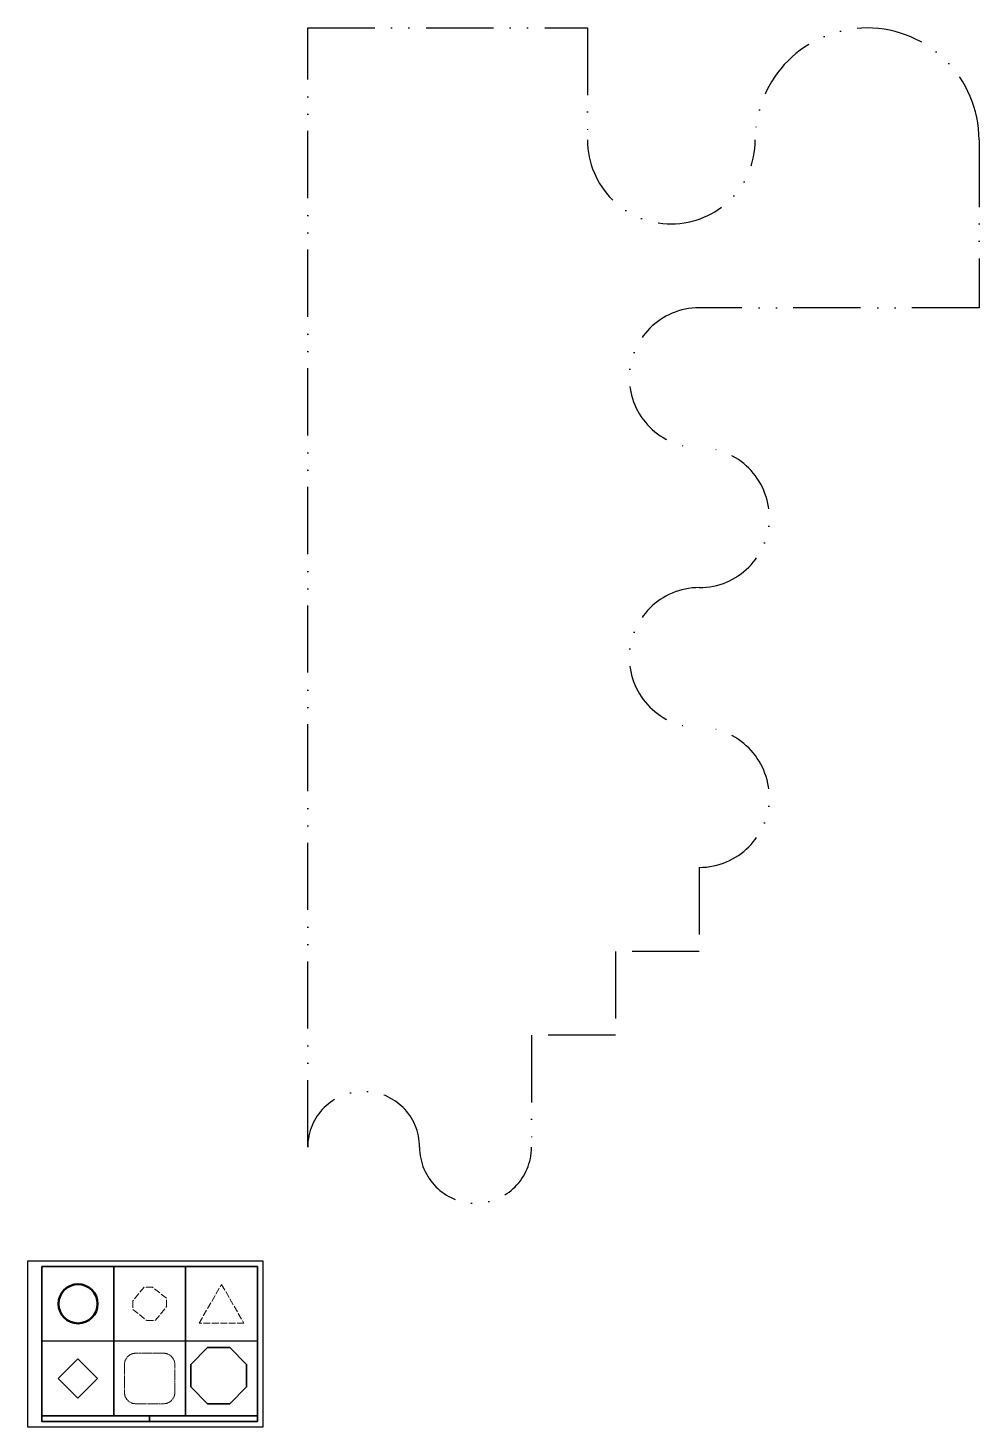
# Model space of a CAD drawing. Header units: centimetres. Extents: x 0 to 170, y 0 to 250.
import ezdxf

# ---------------------------------------------------------------- set-up
doc = ezdxf.new("R2010")
doc.units = ezdxf.units.CM
for name, pattern in [('ACAD_ISO02W100', [15, 12, -3]), ('ACAD_ISO12W100', [21, 12, -3, 0, -3, 0, -3]), ('JIS_09_29', [34, 29, -1.2, 0.7, -1.2, 0.7, -1.2])]:
    doc.linetypes.add(name, pattern=pattern)
doc.layers.get('Defpoints').update_dxf_attribs({"color": 4})
for name, color, linetype, lineweight in [('CIRCULO', 205, 'ZIGZAG', 50), ('RECTANGULO 45°', 7, 'Continuous', 25), ('RECTANGULO CHAFLAN 1', 1, 'ACAD_ISO02W100', 20), ('RECTANGULO CHAFLAN 2', 3, 'VÍAS', 35), ('RECTANGULO EMPALME', 5, 'JIS_09_29', 13), ('ROTULO', 92, 'Continuous', 35), ('TRIANGULO', 6, 'ACAD_ISO02W100', 20)]:
    doc.layers.add(name, color=color, linetype=linetype, lineweight=lineweight)
doc.layers.add('formato', color=20, linetype='Continuous')
doc.layers.add('polilinea', color=210, linetype='ACAD_ISO12W100', lineweight=30, plot=False)
doc.linetypes.add('VÍAS', pattern='A,3.81,[130,ltypeshp.shx,S=6.35,R=0,X=0,Y=0],3.81', length=7.62)
doc.linetypes.add('ZIGZAG', pattern='A,0.00254,-5.08,[131,ltypeshp.shx,S=5.08,R=0,X=-5.08,Y=0],-10.16,[131,ltypeshp.shx,S=5.08,R=180,X=5.08,Y=0],-5.08', length=20.32254)

msp = doc.modelspace()

# ---------------------------------------------------------------- linework, layer by layer
at = {"layer": 'CIRCULO', "ltscale": 0.03}
msp.add_circle((8.95, 22.02), 3.5, dxfattribs=at)
at = {"layer": 'Defpoints'}
for p, q in [((15.33, 28.7), (15.33, 2)), ((15.33, 15.35), (15.33, 28.7)), ((28.16, 28.7), (28.16, 2)), ((28.16, 15.35), (28.16, 28.7)), ((41, 15.35), (2.5, 15.35)), ((15.33, 2), (15.33, 15.35)), ((28.16, 2), (28.16, 15.35)), ((28.16, 15.35), (28.16, 15.35)), ((41, 15.35), (41, 15.35))]:
    msp.add_line(p, q, dxfattribs=at)
at = {"layer": 'formato'}
for p, q in [((0, 0), (0, 29.7)), ((0, 29.7), (42, 29.7)), ((42, 29.7), (42, 0)), ((42, 0), (0, 0))]:
    msp.add_line(p, q, dxfattribs=at)
at = {"layer": 'polilinea', "lineweight": 30}
msp.add_lwpolyline([(50, 50), (50, 250), (100, 250), (100, 230, 1), (130, 230, -1), (170, 230), (170, 200), (120, 200, 1), (120, 175, -1), (120, 150, 1), (120, 125, -1), (120, 100), (120, 85), (105, 85), (105, 70), (90, 70), (90, 50, -1), (70, 50, 1), (50, 50, 0.257269)], format="xyb", dxfattribs=at)
at = {"layer": 'RECTANGULO 45°'}
for p, q in [((5.38, 8.68), (8.91, 12.21)), ((8.91, 12.21), (12.45, 8.68)), ((8.91, 5.14), (5.38, 8.68)), ((12.45, 8.68), (8.91, 5.14))]:
    msp.add_line(p, q, dxfattribs=at)
at = {"layer": 'RECTANGULO CHAFLAN 1', "ltscale": 0.1}
msp.add_lwpolyline([(18.75, 21.02), (21.25, 19.02), (22.75, 19.02), (24.75, 21.52), (24.75, 23.02), (22.25, 25.02), (20.75, 25.02), (18.75, 22.52)], close=True, dxfattribs=at)
at = {"layer": 'RECTANGULO CHAFLAN 2', "ltscale": 0.04}
msp.add_lwpolyline([(29.09, 7.18), (32.09, 4.17), (36.09, 4.17), (39.09, 7.18), (39.09, 11.18), (36.09, 14.18), (32.09, 14.18), (29.09, 11.18)], close=True, dxfattribs=at)
at = {"layer": 'RECTANGULO EMPALME', "ltscale": 0.06}
msp.add_lwpolyline([(17.25, 6.18, 0.414214), (19.25, 4.17), (24.25, 4.17, 0.414214), (26.25, 6.18), (26.25, 11.18, 0.414214), (24.25, 13.18), (19.25, 13.18, 0.414214), (17.25, 11.18)], format="xyb", close=True, dxfattribs=at)
at = {"layer": 'ROTULO'}
for p, q in [((2.5, 1), (2.5, 28.7)), ((2.5, 28.7), (41, 28.7)), ((41, 28.7), (41, 1)), ((2.5, 2), (41, 2)), ((41, 1), (2.5, 1)), ((21.75, 1), (21.75, 2))]:
    msp.add_line(p, q, dxfattribs=at)
at = {"layer": 'TRIANGULO', "ltscale": 0.1}
for p, q in [((30.59, 18.56), (34.59, 25.49)), ((34.59, 25.49), (38.59, 18.56)), ((38.59, 18.56), (30.59, 18.56))]:
    msp.add_line(p, q, dxfattribs=at)

doc.saveas('drawing.dxf')
